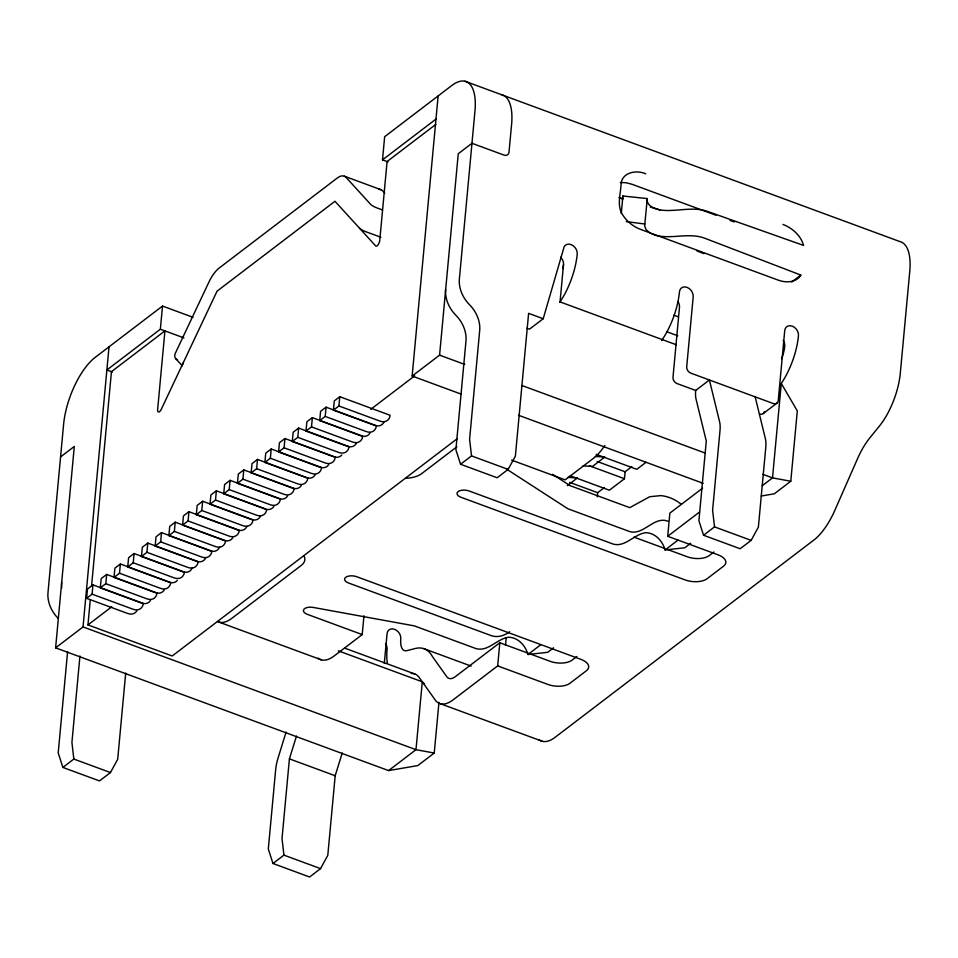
<?xml version="1.0" encoding="UTF-8"?>
<svg xmlns="http://www.w3.org/2000/svg" width="958" height="958" viewBox="0 0 958 958"><rect width="100%" height="100%" fill="white"/><g stroke="black" fill="none" stroke-linecap="round" stroke-linejoin="round"><path stroke-width="1.44" d="M438.944 702.382L434.249 753.048L417.796 765.586L388.565 770.591L55.612 647.847L74.293 446.452L60.582 456.906M67.611 651.548L58.21 752.892L62.869 767.418L99.488 780.926L110.457 772.555L117.69 759.311L125.702 673.031M79.945 655.99L71.922 742.438L73.838 759.059L62.869 767.418M55.612 647.847L83.035 626.939L109.02 346.832M86.603 598.319L87.465 589.062L92.95 584.883L143.293 603.444A10.706 8.191 52.7 0 1 133.282 609.324L92.088 594.14L86.603 598.319L127.797 613.515A10.706 8.191 52.7 0 0 136.778 610.917M457.361 438.596L172.212 655.979L87.956 624.915L90.303 599.588M91.549 586.188L111.451 371.668L164.932 330.893L157.627 409.605A4.479 1.844 -69.8 0 0 158.729 412.012A4.479 1.844 -69.8 0 0 161.255 409.365L217.047 291.172L334.977 201.276L375.656 245.919A4.479 1.844 -69.8 0 0 378.039 244.817A4.479 1.844 -69.8 0 0 379.775 240.254L387.08 161.543L435.806 124.408M92.088 594.14L92.95 584.883M100.315 587.865L101.177 578.608L106.661 574.429L157.004 592.99A10.706 8.191 52.7 0 1 146.993 598.87L105.799 583.685L100.315 587.865L141.509 603.061A10.706 8.191 52.7 0 0 150.49 600.462M105.799 583.685L106.661 574.429M114.026 577.411L114.888 568.154L120.373 563.975L170.716 582.536A10.706 8.191 52.7 0 1 160.704 588.416L119.51 573.231L114.026 577.411L155.22 592.607A10.706 8.191 52.7 0 0 164.201 590.008M119.51 573.231L120.373 563.975M127.737 566.968L128.6 557.7L134.084 553.52L184.427 572.082A10.706 8.191 52.7 0 1 174.416 577.961L133.222 562.777L127.737 566.968L168.931 582.153A10.706 8.191 52.7 0 0 177.29 580.44M133.222 562.777L134.084 553.52M112.445 372.039L106.877 369.98L160.357 329.217L162.501 306.057L193.013 317.314M141.449 556.514L142.311 547.246L147.795 543.066L198.138 561.628A10.706 8.191 52.7 0 1 188.127 567.519L146.933 552.323L141.449 556.514L182.643 571.698A10.706 8.191 52.7 0 0 192.127 568.094M146.933 552.323L147.795 543.066M155.172 546.06L156.022 536.791L161.507 532.612L211.85 551.173A10.706 8.191 52.7 0 1 201.839 557.065L160.657 541.869L155.172 546.06L196.354 561.244A10.706 8.191 52.7 0 0 205.838 557.64M160.657 541.869L161.507 532.612M168.883 535.606L169.734 526.337L175.218 522.158L225.573 540.719A10.706 8.191 52.7 0 1 215.562 546.611L174.368 531.415L168.883 535.606L210.065 550.79A10.706 8.191 52.7 0 0 219.55 547.186M174.368 531.415L175.218 522.158M182.595 525.152L183.457 515.883L188.942 511.704L239.284 530.265A10.706 8.191 52.7 0 1 229.273 536.157L188.079 520.96L182.595 525.152L223.789 540.336A10.706 8.191 52.7 0 0 232.77 537.737M188.079 520.96L188.942 511.704M196.306 514.697L197.168 505.429L202.653 501.25L252.996 519.811A10.706 8.191 52.7 0 1 242.985 525.702L201.791 510.518L196.306 514.697L237.5 529.882A10.706 8.191 52.7 0 0 246.972 526.277M201.791 510.518L202.653 501.25M260.684 515.823A10.706 8.191 52.7 0 1 251.212 519.428L210.018 504.243L210.88 494.975L216.364 490.795L265.306 508.842M210.018 504.243L215.502 500.064L216.364 490.795M223.729 493.789L224.591 484.532L230.076 480.341L280.419 498.902A10.706 8.191 52.7 0 1 270.407 504.794L229.213 489.61L223.729 493.789L264.923 508.973A10.706 8.191 52.7 0 0 273.904 506.375M229.213 489.61L230.076 480.341M237.44 483.335L238.303 474.078L243.787 469.887L294.13 488.448A10.706 8.191 52.7 0 1 284.119 494.34L242.925 479.156L237.44 483.335L278.634 498.519A10.706 8.191 52.7 0 0 287.628 495.921M242.925 479.156L243.787 469.887M251.152 472.881L252.014 463.624L257.498 459.433L307.841 477.994A10.706 8.191 52.7 0 1 297.83 483.886L256.648 468.701L251.152 472.881L292.346 488.065A10.706 8.191 52.7 0 0 301.339 485.466M256.648 468.701L257.498 459.433M264.875 462.427L265.725 453.17L271.21 448.979L321.565 467.54A10.706 8.191 52.7 0 1 311.542 473.432L270.36 458.247L264.875 462.427L306.057 477.611A10.706 8.191 52.7 0 0 315.05 475.012M270.36 458.247L271.21 448.979M278.586 451.972L279.437 442.716L284.933 438.524L335.276 457.086A10.706 8.191 52.7 0 1 325.265 462.977L284.071 447.793L278.586 451.972L319.78 467.157A10.706 8.191 52.7 0 0 328.762 464.558M284.071 447.793L284.933 438.524M292.298 441.518L293.16 432.262L298.645 428.082L348.987 446.632A10.706 8.191 52.7 0 1 338.976 452.523L297.782 437.339L292.298 441.518L333.492 456.703A10.706 8.191 52.7 0 0 341.838 455.002M297.782 437.339L298.645 428.082M306.009 431.064L306.871 421.807L312.356 417.628L362.699 436.189A10.706 8.191 52.7 0 1 352.688 442.069L311.494 426.885L306.009 431.064L347.203 446.248A10.706 8.191 52.7 0 0 356.675 442.644M311.494 426.885L312.356 417.628M319.721 420.61L320.583 411.353L326.067 407.174L376.41 425.735A10.706 8.191 52.7 0 1 366.399 431.615L325.205 416.431L319.721 420.61L360.915 435.794A10.706 8.191 52.7 0 0 369.896 433.196M296.465 736.079L289.412 758.868L282.023 838.501L283.939 855.123L272.97 863.493L268.312 848.956L275.7 769.322A26.764 11.017 -69.8 0 1 277.724 759.119L286.095 732.056M325.205 416.431L326.067 407.174M333.432 410.156L334.294 400.899L339.779 396.72L390.122 415.281A10.706 8.191 52.7 0 1 380.11 421.161L338.916 405.976L333.432 410.156L374.626 425.34A10.706 8.191 52.7 0 0 384.11 421.736M338.916 405.976L339.779 396.72M388.05 161.902L382.505 159.866L384.649 136.707L451.841 85.49A53.528 22.046 -69.8 0 1 474.976 110.877L459.373 279.029A28.369 21.699 52.7 0 0 469.54 304.752A28.369 21.699 52.7 0 1 479.695 330.474L469.6 439.279L471.516 455.9L460.547 464.259L455.888 449.733L465.983 340.928A28.369 21.699 52.7 0 0 455.828 315.206A28.369 21.699 52.7 0 1 445.662 289.484M342.234 752.952L335.18 775.74L327.792 855.374L320.547 868.631L309.578 876.989L272.97 863.493M318.08 658.134A51.157 21.064 -69.8 0 0 323.337 660.17L325.349 660.074A51.157 21.064 -69.8 0 0 334.27 655.883L362.22 634.579L363.968 615.766M384.29 663.511L387.056 633.717A8.035 6.143 52.7 0 1 394.564 629.298A8.035 6.143 52.7 0 1 400.791 638.782A21.531 8.862 -69.8 0 0 406.922 650.638L415.473 648.458A75.059 30.907 -69.8 0 1 432.369 656.446L446.703 676.599A24.393 10.047 -69.8 0 0 455.409 676.599L499.813 642.758L550.167 661.319A16.058 7.951 5.3 0 0 572.118 660.11L576.824 656.517M461.109 394.097L412.144 376.051L438.129 95.944M412.144 376.051L439.578 355.143L458.259 153.747L471.971 143.293L504.004 155.1A5.353 4.095 52.7 0 0 509.009 152.154L511.596 124.372A53.528 22.046 -69.8 0 0 501.597 94.734M338.27 650.829L422.286 681.797L415.988 749.683L388.565 770.591M411.257 673.486A48.175 19.843 -69.8 0 1 419.257 677.545L435.627 700.573A51.157 21.064 -69.8 0 0 453.266 699.747L497.669 665.906L499.813 642.758M505.513 645.285L506.207 637.896M560.646 257.235A8.035 6.143 52.7 0 1 563.52 264.504L560.047 301.902L676.264 344.748M621.275 213.586L622.904 196.007L647.273 198.569L644.638 225.908L646.123 229.716L650.099 233.057M597.289 496.855L597.672 492.687L604.402 487.562M570.19 475.779L609.372 490.233L624.46 478.725L625.107 471.779L631.837 466.654M690.718 543.282L684.838 547.76L665.08 549.964C662.708 541.198 655.236 532.744 645.62 532.696C633.597 534.253 624.209 548.97 611.228 543.366L469.109 490.975A8.035 3.976 5.3 0 0 458.128 491.586A8.035 3.976 5.3 0 0 460.882 497.25L685.15 579.925A16.058 7.951 5.3 0 0 707.1 578.716L723.553 566.166A16.058 7.951 5.3 0 0 718.057 554.838L667.714 536.276L669.858 513.129L702.573 488.185M761.179 496.04L774.327 493.789L790.781 481.239L797.307 410.922L781.285 383.463L772.519 477.886L762.245 485.73M647.273 198.569C645.979 206.317 655.895 209.299 661.882 210.185C677.055 211.85 692.79 206.209 707.591 211.443L803.582 245.428C800.828 235.548 792.362 228.052 782.997 224.435M622.209 199.539L622.904 196.007M526.84 328.199L529.499 329.181L543.21 318.727L563.496 248.996A8.035 6.143 52.7 0 1 571.004 244.577A8.035 6.143 52.7 0 1 577.231 254.062A48.295 19.89 -69.8 0 1 559.723 302.381M460.547 464.259L497.166 477.767L508.135 469.396L515.368 456.152L528.612 313.35L543.21 318.727M703.555 535.247L714.524 526.876L712.608 510.255L719.997 430.621A26.764 11.017 -69.8 0 0 719.697 422.191L709.399 379.991L695.688 390.445A26.764 11.017 -69.8 0 0 695.987 398.875L706.285 441.075L698.897 520.709L703.555 535.247L740.163 548.742L751.144 540.372L758.377 527.128L765.765 447.494A26.764 11.017 -69.8 0 0 765.466 439.063L755.167 396.863M656.026 235.452C672.133 239.344 689.317 232.207 705.088 238.362L800.828 275.066C796.29 282.945 785.404 282.933 777.848 279.999L640.543 229.369C633.454 226.687 627.191 221.801 623.059 215.43C616.401 206.114 620.7 194.234 621.095 183.9C622.041 172.189 636.735 169.674 645.692 173.817M604.857 445.554L602.558 448.751A51.157 21.064 -69.8 0 1 593.122 458.559L565.172 479.862L511.62 460.115M162.501 306.057L95.309 357.286A53.528 22.046 -69.8 0 0 63.587 424.49L47.984 592.643A28.369 21.699 52.7 0 0 58.151 618.365M382.505 159.866L435.986 119.091M87.956 624.915L111.727 606.809M370.734 409.353L414.694 375.835M456.918 446.751L421.795 473.527A24.908 12.334 5.3 0 1 405.952 478.281M791.691 282.035L800.828 275.066M567.28 485.658L577.375 477.958L567.962 477.359M646.087 462.247L636.795 469.324L596.223 454.355M763.322 413.509L777.034 403.055M667.714 536.276L699.256 512.231M362.22 634.579L307.302 614.329A8.035 3.976 5.3 0 1 304.069 609.096A8.035 3.976 5.3 0 1 313.601 607.504L414.359 625.885L474.102 647.907C487.083 653.5 496.46 638.782 508.494 637.238C518.11 637.274 525.583 645.74 527.942 654.506L540.875 644.65M665.08 549.964L678.013 540.108M553.58 647.812L547.713 652.302L527.942 654.506M713.95 551.988L709.255 555.568A16.058 7.951 5.3 0 1 687.293 556.778L667.666 549.545M509.644 631.753C504.243 635.825 497.07 638.076 490.556 635.37L348.437 582.967A8.035 3.976 5.3 0 1 345.682 577.303A8.035 3.976 5.3 0 1 356.663 576.692L580.931 659.379A16.058 7.951 5.3 0 1 586.428 670.708L569.974 683.258A16.058 7.951 5.3 0 1 548.012 684.467L497.669 665.906M620.305 182.535L625.993 182.715L631.981 184.271L716.045 215.263M595.397 456.451L604.809 457.05L592.463 466.45L583.051 465.863M626.316 221.633L644.914 224.004M790.781 481.239L772.519 477.886L762.736 474.282M434.249 753.048L415.988 749.683L83.035 626.939M668.145 521.284C653.284 515.344 642.758 537.642 627.682 530.828L567.95 508.806L506.638 469.169M618.964 197.528L623.239 198.821M650.302 207.036L660.278 210.065M654.973 235.105L651.021 233.501M464.989 81.238L899.778 241.536A53.528 22.046 -69.8 0 1 909.777 271.174L900.316 373.165A48.295 19.89 -69.8 0 1 879.145 426.406L869.828 437.89A48.175 19.843 -69.8 0 0 866.511 442.333L865.433 443.949A48.175 19.843 -69.8 0 0 861.314 450.919L860.332 452.775A48.175 19.843 -69.8 0 0 857.59 458.571L834.119 511.979A51.157 21.064 -69.8 0 1 825.7 526.972L823.401 530.169A51.157 21.064 -69.8 0 1 813.965 539.977L555.113 737.301A51.157 21.064 -69.8 0 1 546.192 741.492L544.18 741.588A51.157 21.064 -69.8 0 1 538.923 739.552M730.056 220.424L734.259 221.981M344.377 176.212L380.997 189.72M673.905 315.194L678.108 316.751M382.422 209.946L376.937 207.922A5.353 1.018 25.3 0 1 370.722 204.437L346.185 177.517A26.764 11.017 -69.8 0 0 337.12 178.128L219.19 268.024A26.764 11.017 -69.8 0 0 208.868 282.203L175.218 353.478A5.353 4.766 -42.3 0 0 177.553 359.921M666.576 331.648L677.797 335.779M380.829 237.249L365.716 231.68A5.353 1.018 25.3 0 1 359.501 228.208M695.688 390.445L677.138 383.607A5.353 4.095 52.7 0 1 672.995 377.296L679.485 307.267A8.035 6.143 52.7 0 0 677.929 301.614M439.578 355.143L464.762 364.423M522.11 385.571L705.375 453.134M518.47 415.245L703.136 483.323M597.121 461.469L625.107 471.779M589.469 465.827L624.46 478.725M714.524 526.876L751.144 540.372M160.357 329.217L183.936 337.899M569.687 482.377L597.672 492.687M471.516 455.9L508.135 469.396M634.028 537.139L664.864 548.515M215.502 500.064L256.696 515.248A10.706 8.191 52.7 0 0 266.707 509.357M423.711 648.614L471.144 666.097M344.868 648.195L414.874 674.013M219.202 622.185L321.445 659.87M440.441 703.747L542.288 741.288M289.412 758.868L335.18 775.74M73.838 759.059L110.457 772.555M283.939 855.123L320.547 868.631M696.993 250.972L703.926 253.631M552.574 474.33L570.094 485.658L629.765 507.656L649.752 496.711L660.792 495.621A38.991 29.83 52.7 0 1 677.929 501.8L681.114 504.171M422.286 681.797L424.418 683.82M384.769 193.169L382.805 191.013A26.764 11.017 -69.8 0 0 378.817 189.385M175.973 358.915L182.331 365.896M563.52 264.504A21.531 8.862 -69.8 0 1 562.909 268.611M780.962 383.942A48.295 19.89 -69.8 0 0 798.469 335.623A8.035 6.143 52.7 0 0 792.242 326.139A8.035 6.143 52.7 0 0 784.734 330.558L778.243 400.588A5.353 4.095 52.7 0 1 773.238 403.522L690.85 373.153A5.353 4.095 52.7 0 1 686.706 366.842L693.197 296.812A8.035 6.143 52.7 0 0 686.982 287.34A8.035 6.143 52.7 0 0 679.473 291.747A48.295 19.89 -69.8 0 1 661.631 340.545M61.779 587.721A28.369 21.699 52.7 0 1 61.707 582.189M385.523 643.584A8.035 6.143 52.7 0 1 387.08 649.237A48.295 19.89 -69.8 0 0 387.343 663.044M217.442 621.503A51.157 21.064 -69.8 0 0 232.028 618.185L301.111 565.519A24.908 12.334 5.3 0 0 304.009 555.999M182.882 364.399A5.353 4.766 -42.3 0 1 183.397 362.459M781.572 358.783A21.531 8.862 -69.8 0 0 784.758 346.077A8.035 6.143 52.7 0 0 783.201 340.425M764.436 411.629A5.353 4.095 52.7 0 1 759.514 413.976"/></g></svg>
